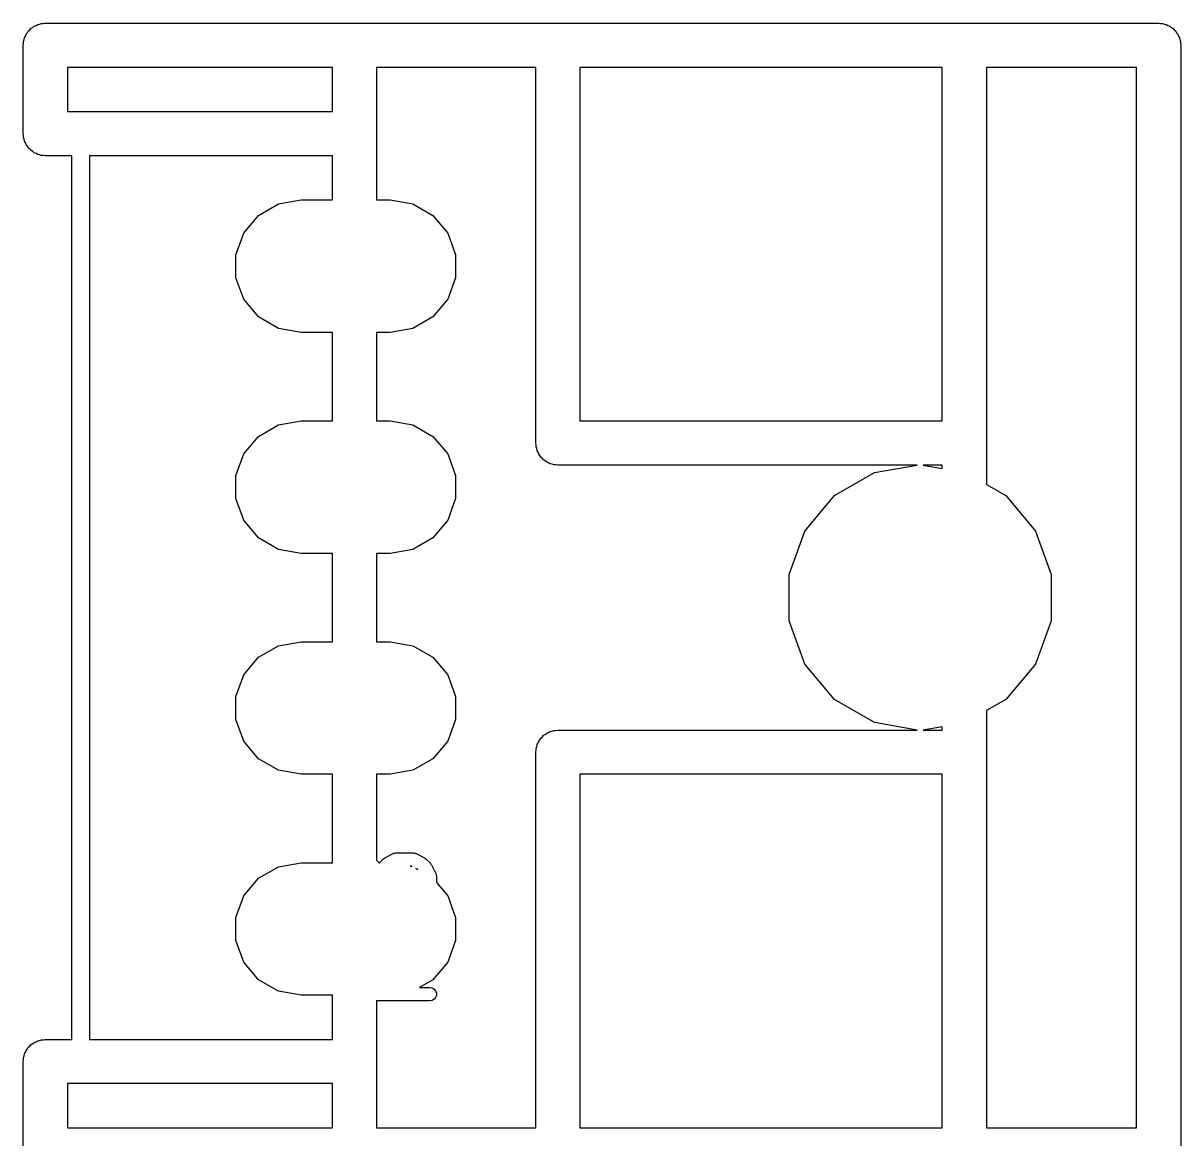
# Model space of a CAD drawing. Extents: x 0 to 76, y -93 to 10.
# Drawn here: x 63.35 to 76.45, y -73.38 to -60.75 of the extents above; entities that cross this region are included whole.
import ezdxf

# ---------------------------------------------------------------- set-up
doc = ezdxf.new("R2010")
doc.units = 0
doc.header["$MEASUREMENT"] = 0
doc.layers.add('BLACK', color=7, linetype='CONTINUOUS')

msp = doc.modelspace()

# ---------------------------------------------------------------- linework, layer by layer
at = {"layer": 'Black'}
for p, q in [((63.4582, -60.7976), (63.475, -60.7835)), ((63.475, -60.7835), (63.4956, -60.776)), ((63.4956, -60.776), (63.5145, -60.7651)), ((63.5145, -60.7651), (63.536, -60.7613)), ((63.536, -60.7613), (63.5566, -60.7538)), ((63.5566, -60.7538), (63.5785, -60.7538)), ((63.5785, -60.7538), (63.6, -60.75)), ((63.6, -60.75), (76.2, -60.75)), ((76.2, -60.75), (76.2215, -60.7538)), ((76.2215, -60.7538), (76.2434, -60.7538)), ((76.2434, -60.7538), (76.264, -60.7613)), ((76.264, -60.7613), (76.2855, -60.7651)), ((76.2855, -60.7651), (76.3044, -60.776)), ((76.3044, -60.776), (76.325, -60.7835)), ((76.325, -60.7835), (76.3418, -60.7976)), ((63.3613, -60.936), (63.3651, -60.9145)), ((63.3651, -60.9145), (63.376, -60.8956)), ((63.376, -60.8956), (63.3835, -60.875)), ((63.3835, -60.875), (63.3976, -60.8582)), ((63.3976, -60.8582), (63.4085, -60.8393)), ((63.4085, -60.8393), (63.4252, -60.8252)), ((63.4252, -60.8252), (63.4393, -60.8085)), ((63.4393, -60.8085), (63.4582, -60.7976)), ((76.3418, -60.7976), (76.3607, -60.8085)), ((76.3607, -60.8085), (76.3748, -60.8252)), ((76.3748, -60.8252), (76.3915, -60.8393)), ((76.3915, -60.8393), (76.4024, -60.8582)), ((76.4024, -60.8582), (76.4165, -60.875)), ((76.4165, -60.875), (76.424, -60.8956)), ((76.424, -60.8956), (76.4349, -60.9145)), ((76.4349, -60.9145), (76.4387, -60.936)), ((63.35, -61), (63.3538, -60.9785)), ((63.35, -62), (63.35, -61)), ((63.3538, -60.9566), (63.3613, -60.936)), ((63.3538, -60.9785), (63.3538, -60.9566)), ((76.4387, -60.936), (76.4462, -60.9566)), ((76.4462, -60.9566), (76.4462, -60.9785)), ((76.4462, -60.9785), (76.45, -61)), ((76.45, -61), (76.45, -73.5)), ((63.85, -61.25), (63.85, -61.75)), ((66.85, -61.25), (63.85, -61.25)), ((66.85, -61.75), (66.85, -61.25)), ((67.35, -61.25), (67.35, -62.75)), ((69.15, -61.25), (67.35, -61.25)), ((69.15, -65.5), (69.15, -61.25)), ((69.65, -61.25), (69.65, -65.25)), ((73.75, -61.25), (69.65, -61.25)), ((73.75, -65.25), (73.75, -61.25)), ((74.25, -61.25), (74.25, -65.9708)), ((75.95, -61.25), (74.25, -61.25)), ((75.95, -73.25), (75.95, -61.25)), ((63.85, -61.75), (66.85, -61.75)), ((63.3538, -62.0215), (63.35, -62)), ((63.3538, -62.0434), (63.3538, -62.0215)), ((63.3613, -62.064), (63.3538, -62.0434)), ((63.3651, -62.0855), (63.3613, -62.064)), ((63.376, -62.1044), (63.3651, -62.0855)), ((63.3835, -62.125), (63.376, -62.1044)), ((63.3976, -62.1418), (63.3835, -62.125)), ((63.4085, -62.1607), (63.3976, -62.1418)), ((63.4252, -62.1748), (63.4085, -62.1607)), ((63.4393, -62.1915), (63.4252, -62.1748)), ((63.4582, -62.2024), (63.4393, -62.1915)), ((63.475, -62.2165), (63.4582, -62.2024)), ((63.4956, -62.224), (63.475, -62.2165)), ((63.5145, -62.2349), (63.4956, -62.224)), ((63.536, -62.2387), (63.5145, -62.2349)), ((63.5566, -62.2462), (63.536, -62.2387)), ((63.5785, -62.2462), (63.5566, -62.2462)), ((63.6, -62.25), (63.5785, -62.2462)), ((63.9, -62.25), (63.6, -62.25)), ((63.9, -72.25), (63.9, -62.25)), ((64.1, -62.25), (64.1, -72.25)), ((66.85, -62.25), (64.1, -62.25)), ((66.85, -62.75), (66.85, -62.25)), ((66.0131, -62.9255), (66.2387, -62.7952)), ((66.2387, -62.7952), (66.4952, -62.75)), ((66.4952, -62.75), (66.85, -62.75)), ((67.35, -62.75), (67.5048, -62.75)), ((67.5048, -62.75), (67.7613, -62.7952)), ((67.7613, -62.7952), (67.9869, -62.9255)), ((65.8457, -63.125), (66.0131, -62.9255)), ((67.9869, -62.9255), (68.1543, -63.125)), ((65.7566, -63.3698), (65.8457, -63.125)), ((68.1543, -63.125), (68.2434, -63.3698)), ((65.7566, -63.6302), (65.7566, -63.3698)), ((68.2434, -63.3698), (68.2434, -63.6302)), ((65.8457, -63.875), (65.7566, -63.6302)), ((68.2434, -63.6302), (68.1543, -63.875)), ((66.0131, -64.0745), (65.8457, -63.875)), ((68.1543, -63.875), (67.9869, -64.0745)), ((66.2387, -64.2048), (66.0131, -64.0745)), ((67.9869, -64.0745), (67.7613, -64.2048)), ((66.4952, -64.25), (66.2387, -64.2048)), ((66.85, -64.25), (66.4952, -64.25)), ((66.85, -65.25), (66.85, -64.25)), ((67.5048, -64.25), (67.35, -64.25)), ((67.35, -64.25), (67.35, -65.25)), ((67.7613, -64.2048), (67.5048, -64.25)), ((66.0131, -65.4255), (66.2387, -65.2952)), ((66.2387, -65.2952), (66.4952, -65.25)), ((66.4952, -65.25), (66.85, -65.25)), ((67.35, -65.25), (67.5048, -65.25)), ((67.5048, -65.25), (67.7613, -65.2952)), ((67.7613, -65.2952), (67.9869, -65.4255)), ((69.65, -65.25), (73.75, -65.25)), ((65.8457, -65.625), (66.0131, -65.4255)), ((67.9869, -65.4255), (68.1543, -65.625)), ((69.1538, -65.5215), (69.15, -65.5)), ((65.7566, -65.8698), (65.8457, -65.625)), ((68.1543, -65.625), (68.2434, -65.8698)), ((69.1538, -65.5434), (69.1538, -65.5215)), ((69.1613, -65.564), (69.1538, -65.5434)), ((69.1651, -65.5855), (69.1613, -65.564)), ((69.176, -65.6044), (69.1651, -65.5855)), ((69.1835, -65.625), (69.176, -65.6044)), ((69.1976, -65.6418), (69.1835, -65.625)), ((69.2085, -65.6607), (69.1976, -65.6418)), ((69.2252, -65.6748), (69.2085, -65.6607)), ((69.2393, -65.6915), (69.2252, -65.6748)), ((69.2582, -65.7024), (69.2393, -65.6915)), ((69.275, -65.7165), (69.2582, -65.7024)), ((69.2956, -65.724), (69.275, -65.7165)), ((69.3145, -65.7349), (69.2956, -65.724)), ((69.336, -65.7387), (69.3145, -65.7349)), ((69.3566, -65.7462), (69.336, -65.7387)), ((69.3785, -65.7462), (69.3566, -65.7462)), ((69.4, -65.75), (69.3785, -65.7462)), ((73.4675, -65.75), (69.4, -65.75)), ((72.985, -65.8351), (73.4675, -65.75)), ((73.5325, -65.75), (73.75, -65.7884)), ((73.75, -65.75), (73.5325, -65.75)), ((73.75, -65.7884), (73.75, -65.75)), ((65.7566, -66.1302), (65.7566, -65.8698)), ((68.2434, -65.8698), (68.2434, -66.1302)), ((72.5321, -66.0965), (72.985, -65.8351)), ((74.25, -65.9708), (74.4679, -66.0965)), ((65.8457, -66.375), (65.7566, -66.1302)), ((68.2434, -66.1302), (68.1543, -66.375)), ((72.196, -66.4971), (72.5321, -66.0965)), ((74.4679, -66.0965), (74.804, -66.4971)), ((66.0131, -66.5745), (65.8457, -66.375)), ((68.1543, -66.375), (67.9869, -66.5745)), ((72.0171, -66.9885), (72.196, -66.4971)), ((74.804, -66.4971), (74.9829, -66.9885)), ((66.2387, -66.7048), (66.0131, -66.5745)), ((67.9869, -66.5745), (67.7613, -66.7048)), ((66.4952, -66.75), (66.2387, -66.7048)), ((66.85, -66.75), (66.4952, -66.75)), ((66.85, -67.75), (66.85, -66.75)), ((67.5048, -66.75), (67.35, -66.75)), ((67.35, -66.75), (67.35, -67.75)), ((67.7613, -66.7048), (67.5048, -66.75)), ((72.0171, -67.5115), (72.0171, -66.9885)), ((74.9829, -66.9885), (74.9829, -67.5115)), ((72.196, -68.0029), (72.0171, -67.5115)), ((74.9829, -67.5115), (74.804, -68.0029)), ((66.0131, -67.9255), (66.2387, -67.7952)), ((66.2387, -67.7952), (66.4952, -67.75)), ((66.4952, -67.75), (66.85, -67.75)), ((67.35, -67.75), (67.5048, -67.75)), ((67.5048, -67.75), (67.7613, -67.7952)), ((67.7613, -67.7952), (67.9869, -67.9255)), ((65.8457, -68.125), (66.0131, -67.9255)), ((67.9869, -67.9255), (68.1543, -68.125)), ((72.5321, -68.4035), (72.196, -68.0029)), ((74.804, -68.0029), (74.4679, -68.4035)), ((65.7566, -68.3698), (65.8457, -68.125)), ((68.1543, -68.125), (68.2434, -68.3698)), ((65.7566, -68.6302), (65.7566, -68.3698)), ((68.2434, -68.3698), (68.2434, -68.6302)), ((72.985, -68.6649), (72.5321, -68.4035)), ((74.4679, -68.4035), (74.25, -68.5292)), ((65.8457, -68.875), (65.7566, -68.6302)), ((68.2434, -68.6302), (68.1543, -68.875)), ((74.25, -68.5292), (74.25, -73.25)), ((69.2956, -68.776), (69.3145, -68.7651)), ((69.3145, -68.7651), (69.336, -68.7613)), ((69.336, -68.7613), (69.3566, -68.7538)), ((69.3566, -68.7538), (69.3785, -68.7538)), ((69.3785, -68.7538), (69.4, -68.75)), ((69.4, -68.75), (73.4675, -68.75)), ((73.4675, -68.75), (72.985, -68.6649)), ((73.75, -68.7116), (73.5325, -68.75)), ((73.5325, -68.75), (73.75, -68.75)), ((73.75, -68.75), (73.75, -68.7116)), ((66.0131, -69.0745), (65.8457, -68.875)), ((68.1543, -68.875), (67.9869, -69.0745)), ((69.1651, -68.9145), (69.176, -68.8956)), ((69.176, -68.8956), (69.1835, -68.875)), ((69.1835, -68.875), (69.1976, -68.8582)), ((69.1976, -68.8582), (69.2085, -68.8393)), ((69.2085, -68.8393), (69.2252, -68.8252)), ((69.2252, -68.8252), (69.2393, -68.8085)), ((69.2393, -68.8085), (69.2582, -68.7976)), ((69.2582, -68.7976), (69.275, -68.7835)), ((69.275, -68.7835), (69.2956, -68.776)), ((69.15, -69), (69.1538, -68.9785)), ((69.15, -73.25), (69.15, -69)), ((69.1538, -68.9566), (69.1613, -68.936)), ((69.1538, -68.9785), (69.1538, -68.9566)), ((69.1613, -68.936), (69.1651, -68.9145)), ((66.2387, -69.2048), (66.0131, -69.0745)), ((67.9869, -69.0745), (67.7613, -69.2048)), ((66.4952, -69.25), (66.2387, -69.2048)), ((66.85, -69.25), (66.4952, -69.25)), ((66.85, -70.25), (66.85, -69.25)), ((67.5048, -69.25), (67.35, -69.25)), ((67.35, -69.25), (67.35, -70.2201)), ((67.7613, -69.2048), (67.5048, -69.25)), ((69.65, -69.25), (69.65, -73.25)), ((73.75, -69.25), (69.65, -69.25)), ((73.75, -73.25), (73.75, -69.25)), ((67.382, -70.25), (67.4232, -70.2089)), ((67.4232, -70.2089), (67.433, -70.202)), ((67.433, -70.202), (67.4426, -70.1948)), ((67.4426, -70.1948), (67.5379, -70.1472)), ((67.5379, -70.1472), (67.542, -70.146)), ((67.542, -70.146), (67.5458, -70.1438)), ((67.5458, -70.1438), (67.5544, -70.1423)), ((67.5544, -70.1423), (67.5629, -70.1398)), ((67.5629, -70.1398), (67.5672, -70.14)), ((67.5672, -70.14), (67.5714, -70.1393)), ((67.5714, -70.1393), (67.7619, -70.1393)), ((67.7619, -70.1393), (67.7662, -70.14)), ((67.7662, -70.14), (67.7705, -70.1398)), ((67.7705, -70.1398), (67.7789, -70.1423)), ((67.7789, -70.1423), (67.7876, -70.1438)), ((67.7876, -70.1438), (67.7913, -70.146)), ((67.7913, -70.146), (67.7954, -70.1472)), ((67.7954, -70.1472), (67.8907, -70.1948)), ((67.8907, -70.1948), (67.9003, -70.202)), ((67.9003, -70.202), (67.9102, -70.2089)), ((67.9102, -70.2089), (67.9578, -70.2565)), ((66.0131, -70.4255), (66.2387, -70.2952)), ((66.2387, -70.2952), (66.4952, -70.25)), ((66.4952, -70.25), (66.85, -70.25)), ((67.35, -70.2201), (67.3799, -70.25)), ((67.3799, -70.25), (67.382, -70.25)), ((67.7276, -70.2893), (67.7533, -70.2938)), ((67.7442, -70.2893), (67.7276, -70.2893)), ((67.7533, -70.2938), (67.7442, -70.2893)), ((67.8127, -70.3235), (67.7949, -70.3146)), ((67.7949, -70.3146), (67.816, -70.3268)), ((67.816, -70.3268), (67.8127, -70.3235)), ((67.9578, -70.2565), (67.9647, -70.2663)), ((67.9647, -70.2663), (67.9718, -70.276)), ((67.9718, -70.276), (68.0195, -70.3712)), ((65.8457, -70.625), (66.0131, -70.4255)), ((68.0195, -70.3712), (68.0207, -70.3754)), ((68.0207, -70.3754), (68.0229, -70.3791)), ((68.0229, -70.3791), (68.0244, -70.3878)), ((68.0244, -70.3878), (68.0269, -70.3962)), ((68.0269, -70.3962), (68.0266, -70.4005)), ((68.0266, -70.4005), (68.0274, -70.4048)), ((68.0274, -70.4048), (68.0274, -70.4738)), ((68.0274, -70.4738), (68.1543, -70.625)), ((65.7566, -70.8698), (65.8457, -70.625)), ((68.1543, -70.625), (68.2434, -70.8698)), ((65.7566, -71.1302), (65.7566, -70.8698)), ((68.2434, -70.8698), (68.2434, -71.1302)), ((65.8457, -71.375), (65.7566, -71.1302)), ((68.2434, -71.1302), (68.1543, -71.375)), ((66.0131, -71.5745), (65.8457, -71.375)), ((68.1543, -71.375), (67.9869, -71.5745)), ((66.2387, -71.7048), (66.0131, -71.5745)), ((67.9869, -71.5745), (67.8335, -71.6631)), ((66.4952, -71.75), (66.2387, -71.7048)), ((66.85, -71.75), (66.4952, -71.75)), ((66.85, -72.25), (66.85, -71.75)), ((67.8335, -71.6631), (67.9524, -71.6631)), ((67.9524, -71.6631), (67.978, -71.6676)), ((67.978, -71.6676), (68.0006, -71.6806)), ((68.0006, -71.6806), (68.0173, -71.7006)), ((68.0173, -71.7756), (68.0006, -71.7955)), ((68.0173, -71.7006), (68.0262, -71.7251)), ((68.0262, -71.7511), (68.0173, -71.7756)), ((68.0262, -71.7251), (68.0262, -71.7511)), ((67.9524, -71.8131), (67.35, -71.8131)), ((67.35, -71.8131), (67.35, -73.25)), ((67.978, -71.8086), (67.9524, -71.8131)), ((68.0006, -71.7955), (67.978, -71.8086)), ((63.4252, -72.3252), (63.4393, -72.3085)), ((63.4393, -72.3085), (63.4582, -72.2976)), ((63.4582, -72.2976), (63.475, -72.2835)), ((63.475, -72.2835), (63.4956, -72.276)), ((63.4956, -72.276), (63.5145, -72.2651)), ((63.5145, -72.2651), (63.536, -72.2613)), ((63.536, -72.2613), (63.5566, -72.2538)), ((63.5566, -72.2538), (63.5785, -72.2538)), ((63.5785, -72.2538), (63.6, -72.25)), ((63.6, -72.25), (63.9, -72.25)), ((64.1, -72.25), (66.85, -72.25)), ((63.3538, -72.4566), (63.3613, -72.436)), ((63.3613, -72.436), (63.3651, -72.4145)), ((63.3651, -72.4145), (63.376, -72.3956)), ((63.376, -72.3956), (63.3835, -72.375)), ((63.3835, -72.375), (63.3976, -72.3582)), ((63.3976, -72.3582), (63.4085, -72.3393)), ((63.4085, -72.3393), (63.4252, -72.3252)), ((63.35, -72.5), (63.3538, -72.4785)), ((63.35, -73.5), (63.35, -72.5)), ((63.3538, -72.4785), (63.3538, -72.4566)), ((63.85, -72.75), (63.85, -73.25)), ((66.85, -72.75), (63.85, -72.75)), ((66.85, -73.25), (66.85, -72.75)), ((63.85, -73.25), (66.85, -73.25)), ((67.35, -73.25), (69.15, -73.25)), ((69.65, -73.25), (73.75, -73.25)), ((74.25, -73.25), (75.95, -73.25))]:
    msp.add_line(p, q, dxfattribs=at)

doc.saveas('drawing.dxf')
